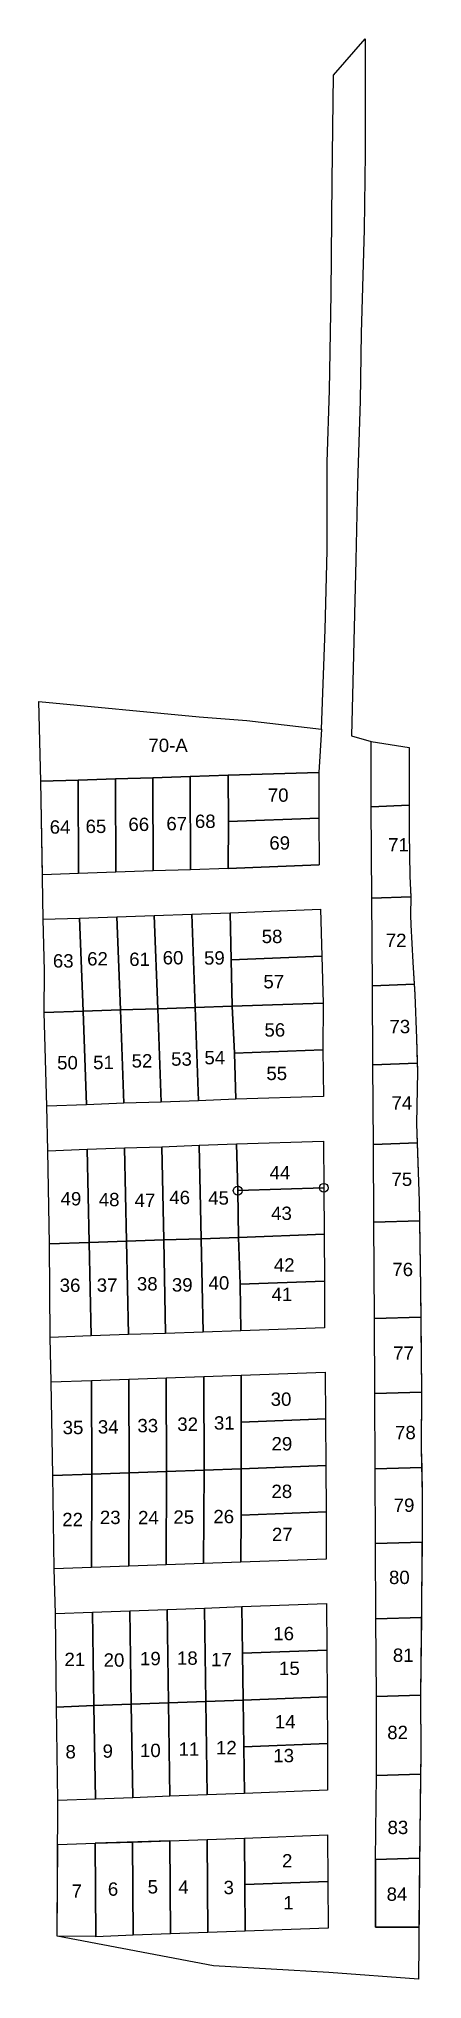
# Model space of a CAD drawing. Header units: millimetres. Extents: x 614066 to 1235459, y 1319274 to 2639360.
# Drawn here: x 614066.4 to 614152.7, y 1319273.9 to 1319710.2 of the extents above; entities outside this region: 1.
import ezdxf

# ---------------------------------------------------------------- set-up
doc = ezdxf.new("R2010")
doc.units = ezdxf.units.MM
doc.header["$LTSCALE"] = 0.0254
doc.header["$MEASUREMENT"] = 0
doc.header["$PDMODE"] = 32
doc.header["$PDSIZE"] = 2
for name, color, linetype in [('CVL_CUADCON', 1, 'Continuous'), ('CVL_PUNTO', 7, 'Continuous'), ('ROTULOS LOTES', 1, 'Continuous')]:
    doc.layers.add(name, color=color, linetype=linetype)
doc.styles.add('ROTULOS', font='arial.ttf', dxfattribs={"height": 3})

msp = doc.modelspace()

# ---------------------------------------------------------------- linework, layer by layer
for p, q in [((614129.41, 1319545.28), (614109.03, 1319544.63)), ((614109.04, 1319523.69), (614129.47, 1319524.51))]:
    msp.add_line(p, q)
for points in [[(614129.98, 1319555), (614130.84, 1319577.44), (614131.32, 1319595.14), (614131.25, 1319615.02), (614131.8, 1319631.22), (614132.18, 1319652.89), (614132.41, 1319678.29), (614132.69, 1319702.06), (614139.83, 1319710.21), (614139.8, 1319684.46), (614139.57, 1319667.37), (614138.96, 1319644.01), (614138.74, 1319628.78), (614138.14, 1319610.2), (614137.71, 1319592.98), (614136.75, 1319553.51), (614141.17, 1319552.21), (614149.76, 1319550.89), (614149.74, 1319540.4), (614149.69, 1319531.67), (614149.89, 1319521.98), (614150.07, 1319517.26), (614150.02, 1319513.21), (614150.11, 1319511.03), (614150.53, 1319502.64), (614151, 1319495.33), (614151.37, 1319485.46), (614151.59, 1319478.03), (614151.4, 1319466.25), (614151.53, 1319461.84), (614151.94, 1319448.91), (614152.31, 1319429.42), (614152.41, 1319413.01), (614152.48, 1319406.68), (614152.46, 1319393.12), (614152.66, 1319382.8), (614152.65, 1319376.4), (614152.53, 1319358.99), (614152.27, 1319338.01), (614152.32, 1319324.62), (614152.11, 1319306.67), (614151.8, 1319273.95), (614131.69, 1319275.45), (614105.73, 1319276.94), (614070.59, 1319283.63), (614070.74, 1319314.14), (614070.41, 1319335.12), (614070.17, 1319356.14), (614069.85, 1319366.18), (614069.6, 1319387.21), (614069.19, 1319408.26), (614068.97, 1319418.23), (614068.87, 1319439.28), (614068.43, 1319460.2), (614068.24, 1319470.23), (614067.67, 1319491.28), (614067.74, 1319500.69), (614067.43, 1319512.25), (614067.19, 1319526.14), (614066.89, 1319543.28), (614066.43, 1319561.18), (614102.51, 1319557.78), (614113.22, 1319556.96)], [(614066.89, 1319543.28), (614066.43, 1319561.18), (614102.51, 1319557.78), (614113.22, 1319556.96), (614129.98, 1319555), (614129.41, 1319545.28), (614109.03, 1319544.63), (614100.5, 1319544.35), (614092.1, 1319544.08), (614083.7, 1319543.82), (614075.31, 1319543.55)], [(614141.17, 1319552.21), (614149.76, 1319550.89), (614149.74, 1319540.4), (614149.72, 1319537.89), (614141.18, 1319537.57)], [(614075.37, 1319522.53), (614067.26, 1319522.25), (614067.26, 1319522.25), (614066.89, 1319543.28), (614075.31, 1319543.55)], [(614083.77, 1319522.82), (614075.37, 1319522.53), (614075.31, 1319543.55), (614083.7, 1319543.82)], [(614092.17, 1319523.11), (614083.77, 1319522.82), (614083.7, 1319543.82), (614092.1, 1319544.08)], [(614100.57, 1319523.4), (614092.17, 1319523.11), (614092.1, 1319544.08), (614100.5, 1319544.35)], [(614109.04, 1319523.69), (614100.57, 1319523.4), (614100.5, 1319544.35), (614109.03, 1319544.63), (614109.06, 1319534.2)], [(614129.41, 1319545.28), (614129.44, 1319535.02), (614109.06, 1319534.2), (614109.03, 1319544.63)], [(614129.44, 1319535.02), (614129.47, 1319524.51), (614109.04, 1319523.69), (614109.06, 1319534.2)], [(614149.72, 1319537.89), (614149.69, 1319531.67), (614149.89, 1319521.98), (614150.07, 1319517.32), (614141.31, 1319516.99), (614141.18, 1319537.57)], [(614150.07, 1319517.32), (614150.02, 1319513.21), (614150.11, 1319511.03), (614150.53, 1319502.64), (614150.85, 1319497.63), (614141.47, 1319497.27), (614141.31, 1319516.99)], [(614076.39, 1319491.59), (614067.67, 1319491.28), (614067.74, 1319500.69), (614067.43, 1319512.25), (614075.59, 1319512.53)], [(614084.78, 1319491.88), (614076.39, 1319491.59), (614075.59, 1319512.53), (614083.98, 1319512.82)], [(614093.17, 1319492.09), (614084.78, 1319491.88), (614083.98, 1319512.82), (614092.39, 1319513.11)], [(614101.57, 1319492.38), (614093.17, 1319492.09), (614092.39, 1319513.11), (614100.88, 1319513.41)], [(614109.94, 1319492.68), (614101.57, 1319492.38), (614100.88, 1319513.41), (614109.44, 1319513.7), (614109.71, 1319503.15)], [(614129.81, 1319514.52), (614130.08, 1319503.97), (614109.71, 1319503.15), (614109.44, 1319513.7)], [(614130.08, 1319503.97), (614130.35, 1319493.41), (614109.94, 1319492.68), (614109.71, 1319503.15)], [(614150.85, 1319497.63), (614151, 1319495.33), (614151.37, 1319485.46), (614151.53, 1319479.88), (614141.59, 1319479.5), (614141.47, 1319497.27)], [(614077.19, 1319470.52), (614068.24, 1319470.23), (614067.67, 1319491.28), (614076.39, 1319491.59)], [(614085.59, 1319470.87), (614077.19, 1319470.52), (614076.39, 1319491.59), (614084.78, 1319491.88)], [(614093.95, 1319471.14), (614085.59, 1319470.87), (614084.78, 1319491.88), (614093.17, 1319492.09)], [(614102.34, 1319471.43), (614093.95, 1319471.14), (614093.17, 1319492.09), (614101.57, 1319492.38)], [(614110.73, 1319471.77), (614102.34, 1319471.43), (614101.57, 1319492.38), (614109.94, 1319492.68), (614110.45, 1319482.16)], [(614130.34, 1319482.9), (614110.45, 1319482.16), (614109.94, 1319492.68), (614130.35, 1319493.41)], [(614130.34, 1319482.9), (614130.43, 1319472.4), (614110.73, 1319471.77), (614110.45, 1319482.16)], [(614151.53, 1319479.88), (614151.59, 1319478.03), (614151.4, 1319466.25), (614151.52, 1319461.98), (614141.7, 1319461.6), (614141.59, 1319479.5)], [(614077.77, 1319439.58), (614068.87, 1319439.28), (614068.43, 1319460.2), (614077.33, 1319460.53)], [(614086.17, 1319439.91), (614077.77, 1319439.58), (614077.33, 1319460.53), (614085.74, 1319460.87)], [(614094.53, 1319440.17), (614086.17, 1319439.91), (614085.74, 1319460.87), (614094.12, 1319461.11)], [(614102.95, 1319440.44), (614094.53, 1319440.17), (614094.12, 1319461.11), (614102.51, 1319461.43)], [(614111.36, 1319440.74), (614102.95, 1319440.44), (614102.51, 1319461.43), (614110.89, 1319461.74), (614111.18, 1319451.24)], [(614130.47, 1319462.39), (614130.53, 1319451.88), (614111.18, 1319451.24), (614110.89, 1319461.74)], [(614151.52, 1319461.98), (614151.52, 1319461.98), (614151.94, 1319448.91), (614152.02, 1319444.43), (614141.77, 1319444.14), (614141.7, 1319461.6), (614151.52, 1319461.98)], [(614130.53, 1319451.88), (614130.6, 1319441.43), (614111.36, 1319440.74), (614111.18, 1319451.24)], [(614152.02, 1319444.43), (614152.31, 1319429.42), (614152.35, 1319422.82), (614141.95, 1319422.53), (614141.77, 1319444.14)], [(614078.2, 1319418.56), (614068.97, 1319418.23), (614068.87, 1319439.28), (614077.77, 1319439.58)], [(614086.59, 1319418.86), (614078.2, 1319418.56), (614077.77, 1319439.58), (614086.17, 1319439.91)], [(614094.95, 1319419.15), (614086.59, 1319418.86), (614086.17, 1319439.91), (614094.53, 1319440.17)], [(614103.4, 1319419.45), (614094.95, 1319419.15), (614094.53, 1319440.17), (614102.95, 1319440.44)], [(614111.84, 1319419.75), (614103.4, 1319419.45), (614102.95, 1319440.44), (614111.36, 1319440.74), (614111.69, 1319430.22)], [(614130.6, 1319441.43), (614130.65, 1319430.87), (614111.69, 1319430.22), (614111.36, 1319440.74)], [(614130.65, 1319430.87), (614130.7, 1319420.38), (614111.84, 1319419.75), (614111.69, 1319430.22)], [(614152.35, 1319422.82), (614152.48, 1319405.92), (614142.02, 1319405.62), (614141.95, 1319422.53)], [(614078.36, 1319387.49), (614069.6, 1319387.21), (614069.19, 1319408.26), (614078.3, 1319408.54)], [(614086.76, 1319387.82), (614078.36, 1319387.49), (614078.3, 1319408.54), (614086.7, 1319408.86)], [(614095.17, 1319388.1), (614086.76, 1319387.82), (614086.7, 1319408.86), (614095.1, 1319409.15)], [(614103.6, 1319388.39), (614095.17, 1319388.1), (614095.1, 1319409.15), (614103.55, 1319409.43)], [(614111.97, 1319388.7), (614103.6, 1319388.39), (614103.55, 1319409.43), (614111.91, 1319409.73), (614111.94, 1319399.21)], [(614130.81, 1319410.4), (614130.9, 1319399.93), (614111.94, 1319399.21), (614111.91, 1319409.73)], [(614152.48, 1319405.92), (614152.46, 1319393.12), (614152.54, 1319389.01), (614142.09, 1319388.71), (614142.02, 1319405.62)], [(614130.9, 1319399.93), (614130.95, 1319389.43), (614111.97, 1319388.7), (614111.94, 1319399.21)], [(614078.26, 1319366.5), (614069.85, 1319366.18), (614069.6, 1319387.21), (614078.36, 1319387.49)], [(614086.65, 1319366.81), (614078.26, 1319366.5), (614078.36, 1319387.49), (614086.76, 1319387.82)], [(614095.07, 1319367.12), (614086.65, 1319366.81), (614086.76, 1319387.82), (614095.17, 1319388.1)], [(614103.44, 1319367.42), (614095.07, 1319367.12), (614095.17, 1319388.1), (614103.6, 1319388.39)], [(614111.86, 1319367.68), (614103.44, 1319367.42), (614103.6, 1319388.39), (614111.97, 1319388.7), (614111.91, 1319378.3)], [(614130.95, 1319389.43), (614131.06, 1319379.03), (614111.91, 1319378.3), (614111.97, 1319388.7)], [(614152.54, 1319389.01), (614152.66, 1319382.8), (614152.65, 1319376.4), (614152.64, 1319372.23), (614142.16, 1319371.94), (614142.09, 1319388.71)], [(614131.06, 1319379.03), (614131.05, 1319368.41), (614111.86, 1319367.68), (614111.91, 1319378.3)], [(614152.64, 1319372.23), (614152.53, 1319358.99), (614152.48, 1319355.25), (614142.21, 1319354.96), (614142.16, 1319371.94)], [(614078.8, 1319335.45), (614070.41, 1319335.12), (614070.17, 1319356.14), (614078.53, 1319356.45)], [(614087.19, 1319335.79), (614078.8, 1319335.45), (614078.53, 1319356.45), (614086.9, 1319356.75)], [(614095.57, 1319336.07), (614087.19, 1319335.79), (614086.9, 1319356.75), (614095.33, 1319357.08)], [(614103.96, 1319336.4), (614095.57, 1319336.07), (614095.33, 1319357.08), (614103.7, 1319357.36)], [(614112.36, 1319336.71), (614103.96, 1319336.4), (614103.7, 1319357.36), (614112.13, 1319357.71), (614112.25, 1319347.22)], [(614131.12, 1319358.42), (614131.19, 1319347.93), (614112.25, 1319347.22), (614112.13, 1319357.71)], [(614152.48, 1319355.25), (614152.27, 1319337.77), (614142.37, 1319337.49), (614142.21, 1319354.96)], [(614131.19, 1319347.93), (614131.25, 1319337.41), (614112.36, 1319336.71), (614112.25, 1319347.22)], [(614079.16, 1319314.4), (614070.74, 1319314.14), (614070.41, 1319335.12), (614078.8, 1319335.45)], [(614087.55, 1319314.74), (614079.16, 1319314.4), (614078.8, 1319335.45), (614087.19, 1319335.79)], [(614095.92, 1319315.09), (614087.55, 1319314.74), (614087.19, 1319335.79), (614095.57, 1319336.07)], [(614104.32, 1319315.39), (614095.92, 1319315.09), (614095.57, 1319336.07), (614103.96, 1319336.4)], [(614112.72, 1319315.67), (614104.32, 1319315.39), (614103.96, 1319336.4), (614112.36, 1319336.71), (614112.54, 1319326.22)], [(614131.25, 1319337.41), (614131.34, 1319326.93), (614112.54, 1319326.22), (614112.36, 1319336.71)], [(614152.27, 1319337.77), (614152.32, 1319324.62), (614152.26, 1319320.01), (614142.37, 1319319.73), (614142.37, 1319337.49)], [(614131.34, 1319326.93), (614131.39, 1319316.42), (614112.72, 1319315.67), (614112.54, 1319326.22)], [(614152.26, 1319320.01), (614152.11, 1319306.67), (614152.06, 1319301.17), (614142.18, 1319300.89), (614142.37, 1319319.73)], [(614079.26, 1319283.51), (614070.59, 1319283.63), (614070.69, 1319304.2), (614079.12, 1319304.5)], [(614087.66, 1319283.81), (614079.26, 1319283.49), (614079.12, 1319304.5), (614087.51, 1319304.79)], [(614096.05, 1319284.12), (614087.66, 1319283.81), (614087.51, 1319304.79), (614095.91, 1319305.09)], [(614104.46, 1319284.44), (614096.05, 1319284.12), (614095.91, 1319305.09), (614104.31, 1319305.39)], [(614112.85, 1319284.75), (614104.46, 1319284.44), (614104.31, 1319305.39), (614112.71, 1319305.67), (614112.78, 1319295.24)], [(614131.39, 1319306.42), (614131.46, 1319295.94), (614112.78, 1319295.24), (614112.71, 1319305.67)], [(614131.46, 1319295.94), (614131.53, 1319285.45), (614112.85, 1319284.75), (614112.78, 1319295.24)]]:
    msp.add_lwpolyline(points, close=True)
for points in [[(614095.9, 1319305.09), (614079.12, 1319304.5)], [(614142.18, 1319300.89), (614152.06, 1319301.17), (614151.91, 1319285.63), (614142.18, 1319285.63), (614142.18, 1319300.89)], [(614142.18, 1319300.89), (614142.18, 1319285.63)], [(614142.18, 1319285.63), (614151.91, 1319285.63)]]:
    msp.add_lwpolyline(points)
at = {"layer": 'CVL_CUADCON', "color": 4, "linetype": 'Continuous', "const_width": 0.8, "flags": 128}
msp.add_lwpolyline([(1235438.85, 2639203.43), (1235438.27, 2639193.71), (1235438.27, 2639183.45), (1235438.33, 2639172.94), (1235417.9, 2639172.13), (1235409.43, 2639171.84), (1235401.03, 2639171.55), (1235392.63, 2639171.26), (1235392.84, 2639161.26), (1235401.25, 2639161.57), (1235409.74, 2639161.84), (1235410.51, 2639140.81), (1235418.81, 2639141.11), (1235418.81, 2639141.11), (1235418.57, 2639151.58), (1235438.94, 2639152.4), (1235438.67, 2639162.95), (1235450.17, 2639165.42), (1235450.04, 2639186), (1235458.59, 2639186.33), (1235458.62, 2639199.33), (1235450.03, 2639200.64), (1235447.41, 2639202.79), (1235448.7, 2639358.64), (1235441.56, 2639350.49), (1235438.85, 2639203.43)], dxfattribs=at)
at = {"layer": 'CVL_PUNTO', "color": 2}
for p in [(614111.18, 1319451.24), (614130.53, 1319451.88)]:
    msp.add_point(p, dxfattribs=at)

# ---------------------------------------------------------------- texts
at = {"layer": 'ROTULOS LOTES', "style": 'ROTULOS'}
for s, p in [('70-A', (614091.08, 1319549.86)), ('70', (614117.94, 1319538.67)), ('64', (614068.88, 1319531.5)), ('65', (614076.95, 1319531.65)), ('66', (614086.58, 1319532.1)), ('67', (614095.12, 1319532.25)), ('68', (614101.54, 1319532.78)), ('69', (614118.28, 1319527.91)), ('71', (614144.99, 1319527.5)), ('58', (614116.56, 1319506.9)), ('72', (614144.46, 1319506.01)), ('63', (614069.6, 1319501.4)), ('62', (614077.3, 1319501.86)), ('61', (614086.77, 1319501.76)), ('60', (614094.29, 1319502.11)), ('59', (614103.59, 1319502.06)), ('57', (614116.94, 1319496.72)), ('56', (614117.18, 1319485.88)), ('73', (614145.29, 1319486.64)), ('52', (614087.31, 1319478.92)), ('53', (614096.19, 1319479.33)), ('54', (614103.67, 1319479.64)), ('50', (614070.55, 1319478.51)), ('51', (614078.65, 1319478.56)), ('55', (614117.61, 1319476.1)), ('74', (614145.76, 1319469.46)), ('44', (614118.35, 1319453.8)), ('75', (614145.75, 1319452.3)), ('49', (614071.33, 1319447.92)), ('48', (614079.92, 1319447.74)), ('47', (614087.98, 1319447.58)), ('46', (614095.78, 1319448.21)), ('45', (614104.53, 1319448.09)), ('43', (614118.68, 1319444.65)), ('42', (614119.3, 1319433.03)), ('76', (614145.94, 1319432.03)), ('36', (614071.13, 1319428.46)), ('37', (614079.46, 1319428.5)), ('38', (614088.5, 1319428.79)), ('39', (614096.36, 1319428.56)), ('40', (614104.61, 1319428.99)), ('41', (614118.8, 1319426.43)), ('77', (614146.13, 1319413.21)), ('30', (614118.58, 1319402.86)), ('35', (614071.8, 1319396.49)), ('34', (614079.71, 1319396.63)), ('33', (614088.61, 1319396.91)), ('32', (614097.58, 1319397.23)), ('31', (614105.82, 1319397.52)), ('29', (614118.77, 1319392.83)), ('78', (614146.55, 1319395.36)), ('28', (614118.75, 1319382.13)), ('79', (614146.25, 1319379.02)), ('22', (614071.71, 1319375.8)), ('23', (614080.17, 1319376.28)), ('24', (614088.75, 1319376.23)), ('25', (614096.7, 1319376.35)), ('26', (614105.69, 1319376.46)), ('27', (614118.86, 1319372.45)), ('80', (614145.19, 1319362.79)), ('16', (614119.17, 1319350.16)), ('21', (614072.2, 1319344.35)), ('20', (614081.01, 1319344.21)), ('19', (614089.2, 1319344.54)), ('18', (614097.51, 1319344.64)), ('17', (614105.17, 1319344.32)), ('81', (614146.06, 1319345.29)), ('15', (614120.46, 1319342.35)), ('14', (614119.51, 1319330.32)), ('82', (614144.8, 1319327.92)), ('8', (614072.43, 1319323.59)), ('9', (614080.78, 1319323.74)), ('10', (614089.19, 1319323.89)), ('11', (614097.87, 1319324.17)), ('12', (614106.29, 1319324.51)), ('13', (614119.18, 1319322.72)), ('83', (614144.86, 1319306.57)), ('2', (614121.13, 1319299.07)), ('7', (614073.8, 1319292.26)), ('6', (614081.96, 1319292.71)), ('5', (614090.91, 1319293.22)), ('4', (614097.81, 1319293.14)), ('3', (614107.98, 1319293.07)), ('84', (614144.66, 1319291.57)), ('1', (614121.41, 1319289.62))]:
    msp.add_text(s, height=3, dxfattribs=at).set_placement(p)

doc.saveas('drawing.dxf')
